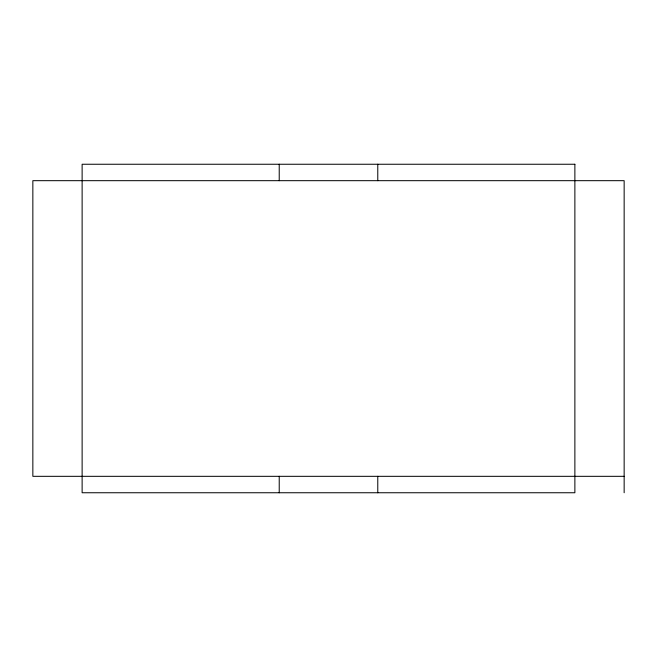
<?xml version="1.0" encoding="UTF-8"?>
<svg xmlns="http://www.w3.org/2000/svg" width="657" height="657" viewBox="0 0 657 657"><rect width="100%" height="100%" fill="white"/><g stroke="black" fill="none" stroke-linecap="round" stroke-linejoin="round"><path stroke-width="0.99" d="M624.15 476.325L32.85 476.325L32.85 180.675L624.15 180.675L624.15 492.75M377.775 164.25L377.775 180.675M377.775 476.325L377.775 492.75M279.225 164.25L279.225 180.675M279.225 476.325L279.225 492.75M574.875 164.25L82.125 164.25L82.125 492.75L574.875 492.75L574.875 164.25"/></g></svg>
